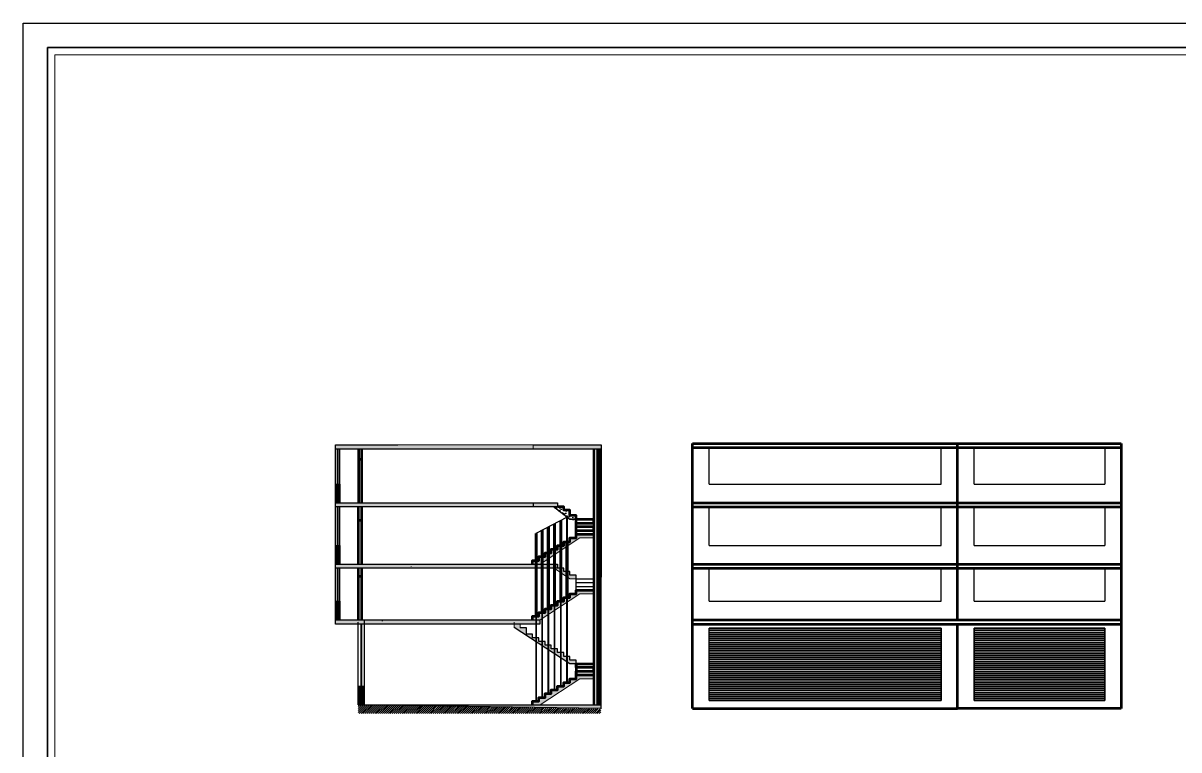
# Model space of a CAD drawing. Header units: millimetres. Extents: x 0 to 99.3, y 0 to 70.2.
# Drawn here: x 0 to 55.8, y 35.1 to 70.2 of the extents above; entities that cross this region are included whole.
import ezdxf

# ---------------------------------------------------------------- set-up
doc = ezdxf.new("R2010")
doc.units = ezdxf.units.MM
for name, color, linetype, lineweight in [('1_MARCO', 7, 'Continuous', 35), ('1_ROTULO', 102, 'Continuous', 15), ('COLUMNASSSS', 251, 'Continuous', 50), ('cotas', 142, 'Continuous', 9), ('FRENTE', 250, 'Continuous', 53), ('MEDIO', 252, 'Continuous', 35), ('mobiliario verdadero', 253, 'Continuous', 15), ('PAREDESSSS', 250, 'Continuous', 30)]:
    doc.layers.add(name, color=color, linetype=linetype, lineweight=lineweight)
for name, color, linetype in [('_AR_Membrete', 7, 'Continuous'), ('A-CASE-1', 140, 'Continuous'), ('ATRÁS', 254, 'Continuous'), ('pisos', 1, 'Continuous'), ('sombras1', 8, 'Continuous')]:
    doc.layers.add(name, color=color, linetype=linetype)
pattern_1 = [(50, (-4911.6082, -4402.86148), (0.346150871, -0.030284263), [0.036195, -0.398145]), (355, (-4911.6082, -4402.8615), (-0.0669625, 0.363008006), [0.028956, -0.31851711]), (100.4514447, (-4911.57934, -4402.864), (0.27918837, 0.332723729), [0.030761017, -0.338371465]), (46.1842, (-4911.6082, -4402.76496), (0.515050178, -0.079880423), [0.0542925, -0.5972175]), (96.635558, (-4911.56527, -4402.7716), (0.451067855, 0.470109637), [0.046141544, -0.507557656]), (351.184151, (-4911.6082, -4402.76496), (0.451067855, 0.470109637), [0.043433937, -0.47777349]), (21, (-4911.55993, -4402.7891), (0.288067343, -0.194303877), [0.036195, -0.398145]), (326, (-4911.55993, -4402.7891), (0.117423854, 0.349957136), [0.028956, -0.318516]), (71.451445, (-4911.53592, -4402.8053), (0.405491197, 0.155653261), [0.030761017, -0.338370881]), (37.5, (-4911.60819, -4402.86148), (0.0058683462, 0.1606545739), [0, -0.3146552, 0, -0.323342, 0, -0.3197225]), (7.5, (-4911.60819, -4402.86148), (0.1269573588, 0.190343092), [0, -0.1843532, 0, -0.3074162, 0, -0.1218565]), (327.5, (-4911.71581, -4402.86148), (0.2576221308, -0.0108846136), [0, -0.12065, 0, -0.376428, 0, -0.499491]), (317.5, (-4911.76407, -4402.86148), (0.281445445, 0.048310333), [0, -0.156845, 0, -0.2499868, 0, -0.354711])]

msp = doc.modelspace()

# ---------------------------------------------------------------- hatches: boundary and pattern name
at = {"true_color": 0x000000, "transparency": 33554687}
h = msp.add_hatch(dxfattribs=at)
h.set_pattern_fill('AR-CONC', color=18, scale=0.0019)
h.set_pattern_definition(pattern_1)
h.paths.add_polyline_path([(26.105, 46.699), (26.105, 46.857), (25.804, 46.857), (25.619, 46.857), (26.265, 46.365), (26.267, 46.366), (26.267, 46.363), (26.405, 46.259), (26.705, 46.259), (26.705, 46.439), (26.405, 46.439), (26.405, 46.699)])
h = msp.add_hatch(dxfattribs=at)
h.set_pattern_fill('AR-CONC', color=18, scale=0.0019)
h.set_pattern_definition(pattern_1)
h.paths.add_polyline_path([(24.305, 41.019), (24.005, 41.019), (24.005, 41.199), (23.705, 41.199), (23.705, 41.029), (24.755, 40.348), (24.755, 40.539), (24.605, 40.539), (24.605, 40.719), (24.305, 40.719)])
h.paths.add_polyline_path([(25.042, 40.359), (24.905, 40.359), (24.905, 40.539), (24.78, 40.539), (24.78, 40.332), (25.042, 40.162)])
h.paths.add_polyline_path([(25.205, 40.359), (25.067, 40.359), (25.067, 40.145), (25.342, 39.967), (25.342, 40.179), (25.205, 40.179)])
h.paths.add_polyline_path([(25.505, 40.179), (25.367, 40.179), (25.367, 39.951), (25.642, 39.773), (25.642, 39.999), (25.505, 39.999)])
h.paths.add_polyline_path([(25.942, 39.819), (25.805, 39.819), (25.805, 39.999), (25.667, 39.999), (25.667, 39.757), (25.942, 39.578)])
h.paths.add_polyline_path([(26.242, 39.639), (26.105, 39.639), (26.105, 39.819), (25.967, 39.819), (25.967, 39.562), (26.242, 39.384)])
h.paths.add_polyline_path([(26.705, 39.459), (26.405, 39.459), (26.405, 39.639), (26.267, 39.639), (26.267, 39.368), (26.405, 39.279), (26.705, 39.279)])
h.paths.add_polyline_path([(26.605, 38.559), (26.405, 38.559), (26.405, 38.379), (26.105, 38.379), (26.105, 38.199), (25.805, 38.199), (25.805, 38.019), (25.505, 38.019), (25.505, 37.839), (25.205, 37.839), (25.205, 37.659), (24.905, 37.659), (24.905, 37.479), (24.605, 37.479), (24.605, 37.299), (24.785, 37.299), (24.965, 37.299), (26.605, 38.375)])
h.paths.add_polyline_path([(27.555, 38.739), (26.705, 38.739), (26.705, 38.559), (26.605, 38.559), (26.605, 38.375), (26.885, 38.559), (27.555, 38.559)])
h.paths.add_polyline_path([(27.555, 42.839), (26.705, 42.839), (26.705, 42.659), (26.605, 42.659), (26.605, 42.475), (26.885, 42.659), (27.555, 42.659)])
h.paths.add_polyline_path([(26.605, 42.659), (26.405, 42.659), (26.405, 42.479), (26.267, 42.479), (26.267, 42.253), (26.605, 42.475)])
h.paths.add_polyline_path([(26.242, 42.479), (26.105, 42.479), (26.105, 42.299), (25.967, 42.299), (25.967, 42.056), (26.242, 42.237)])
h.paths.add_polyline_path([(25.942, 42.299), (25.805, 42.299), (25.805, 42.119), (25.667, 42.119), (25.667, 41.86), (25.942, 42.04)])
h.paths.add_polyline_path([(25.642, 42.119), (25.505, 42.119), (25.505, 41.939), (25.367, 41.939), (25.367, 41.663), (25.642, 41.843)])
h.paths.add_polyline_path([(25.342, 41.939), (25.205, 41.939), (25.205, 41.759), (25.067, 41.759), (25.067, 41.466), (25.342, 41.646)])
h.paths.add_polyline_path([(25.042, 41.759), (24.905, 41.759), (24.905, 41.579), (24.78, 41.579), (24.78, 41.399), (24.785, 41.399), (24.965, 41.399), (25.042, 41.449)])
h.paths.add_polyline_path([(24.755, 41.579), (24.605, 41.579), (24.605, 41.399), (24.755, 41.399)])
h.paths.add_polyline_path([(26.242, 43.739), (26.105, 43.739), (26.105, 43.899), (25.967, 43.899), (25.967, 43.677), (26.242, 43.489)])
h.paths.add_polyline_path([(25.942, 43.899), (25.805, 43.899), (25.805, 43.899), (25.667, 43.899), (25.667, 43.882), (25.942, 43.694)])
h.paths.add_polyline_path([(26.705, 43.559), (26.405, 43.559), (26.405, 43.739), (26.267, 43.739), (26.267, 43.472), (26.405, 43.379), (26.605, 43.379), (26.605, 43.469), (26.705, 43.469)])
h.paths.add_polyline_path([(26.705, 43.469), (26.605, 43.469), (26.605, 43.379), (26.705, 43.379)], flags=17)
h.paths.add_polyline_path([(26.605, 45.359), (26.405, 45.359), (26.405, 45.179), (26.267, 45.179), (26.267, 44.953), (26.605, 45.175)])
h.paths.add_polyline_path([(26.242, 45.179), (26.105, 45.179), (26.105, 44.999), (25.967, 44.999), (25.967, 44.756), (26.242, 44.937)])
h.paths.add_polyline_path([(25.942, 44.74), (25.942, 44.999), (25.805, 44.999), (25.805, 44.819), (25.667, 44.819), (25.667, 44.56)])
h.paths.add_polyline_path([(25.642, 44.819), (25.505, 44.819), (25.505, 44.639), (25.367, 44.639), (25.367, 44.363), (25.642, 44.543)])
h.paths.add_polyline_path([(25.342, 44.639), (25.205, 44.639), (25.205, 44.459), (25.067, 44.459), (25.067, 44.166), (25.342, 44.346)])
h.paths.add_polyline_path([(25.042, 44.459), (24.905, 44.459), (24.905, 44.279), (24.78, 44.279), (24.78, 44.099), (24.785, 44.099), (24.965, 44.099), (25.042, 44.149)])
h.paths.add_polyline_path([(24.755, 44.279), (24.605, 44.279), (24.605, 44.099), (24.755, 44.099)])
h.paths.add_polyline_path([(27.555, 45.539), (26.705, 45.539), (26.705, 45.359), (26.605, 45.359), (26.605, 45.175), (26.885, 45.359), (27.555, 45.359)])
at = {"layer": 'ATRÁS', "true_color": 0x000000, "transparency": 33554687}
h = msp.add_hatch(dxfattribs=at)
h.set_pattern_fill('ANSI32', color=18, scale=0.0052)
h.set_pattern_definition([(45, (-4832.640935, -4325.64572), (-0.03502299887, 0.03502299887), []), (45, (-4832.617586, -4325.64572), (-0.03502299887, 0.03502299887), [])])
h.paths.add_polyline_path([(15.092, 47.059), (15.292, 47.059), (15.292, 47.959), (15.092, 47.959)])
h.paths.add_polyline_path([(27.71, 37.299), (27.91, 37.299), (27.91, 49.659), (27.71, 49.659)])
at = {"layer": 'ATRÁS', "true_color": 0x636466, "transparency": 33554687}
h = msp.add_hatch(color=251, dxfattribs=at)
h.dxf.hatch_style = 1
h.paths.add_polyline_path([(27.555, 37.299), (27.705, 37.299), (27.71, 49.659), (27.56, 49.659)])
at = {"layer": 'cotas', "true_color": 0x000000, "transparency": 33554687}
h = msp.add_hatch(dxfattribs=at)
h.set_pattern_fill('AR-CONC', color=18, scale=0.0019)
h.set_pattern_definition(pattern_1)
h.paths.add_polyline_path([(24.631, 49.859), (15.09, 49.859), (15.09, 49.659), (24.631, 49.659)])
h.paths.add_polyline_path([(27.91, 49.859), (24.631, 49.859), (24.631, 49.659), (27.91, 49.659)])
h.paths.add_polyline_path([(27.905, 37.299), (16.485, 37.299), (16.485, 37.294), (27.905, 37.124)])
h = msp.add_hatch(dxfattribs=at)
h.set_pattern_fill('ANSI32', color=18, scale=0.0065)
h.set_pattern_definition([(45, (-4911.60819, -4402.86148), (-0.0437787486, 0.0437787486), []), (45, (-4911.579004, -4402.86148), (-0.0437787486, 0.0437787486), [])])
h.paths.add_polyline_path([(16.485, 38.199), (16.185, 38.199), (16.185, 37.299), (16.485, 37.299)])
h.paths.add_polyline_path([(15.287, 42.299), (15.087, 42.299), (15.087, 41.499), (15.087, 41.399), (15.287, 41.399)])
h.paths.add_polyline_path([(15.087, 44.099), (15.287, 44.099), (15.287, 44.999), (15.087, 44.999)])
at = {"layer": 'cotas', "true_color": 0x939598, "transparency": 33554687}
h = msp.add_hatch(dxfattribs=at)
h.set_pattern_fill('ANSI31', color=252, scale=0.021)
h.set_pattern_definition([(45, (-4673.87947, -4323.9558), (-0.04714634464, 0.04714634464), [])])
h.paths.add_polyline_path([(27.904, 37.094), (20.192, 37.239), (20.104, 37.24), (20.104, 37.276), (16.184, 37.263), (16.185, 36.876), (27.905, 36.876)])
at = {"layer": 'pisos', "true_color": 0x000000, "transparency": 33554687}
h = msp.add_hatch(dxfattribs=at)
h.set_pattern_fill('AR-CONC', color=18, scale=0.00089)
h.set_pattern_definition([(50, (-4676.7255, -4327.70715), (0.1621443554, -0.014185786), [0.0169545, -0.1864995]), (355, (-4676.7255, -4327.70715), (-0.031366645, 0.1700405923), [0.0135636, -0.14920012]), (100.4514447, (-4676.71198, -4327.70833), (0.13077771, 0.1558547992), [0.014409108, -0.1585003177]), (46.1842, (-4676.7255, -4327.66194), (0.2412603464, -0.037417672), [0.02543175, -0.27974925]), (96.6355576, (-4676.7054, -4327.66506), (0.211289679, 0.220209251), [0.021613671, -0.237750691]), (351.184151, (-4676.7255, -4327.66194), (0.211289679, 0.220209251), [0.020345371, -0.223799161]), (21, (-4676.70289, -4327.67324), (0.1349368082, -0.0910160264), [0.0169545, -0.1864995]), (326, (-4676.70289, -4327.67324), (0.0550038052, 0.16392729), [0.0135636, -0.1491996]), (71.451445, (-4676.69164, -4327.68083), (0.189940613, 0.0729112643), [0.014409108, -0.1585000445]), (37.5, (-4676.725494, -4327.70715), (0.0027488569, 0.0752539846), [0, -0.14739112, 0, -0.1514602, 0, -0.14976475]), (7.5, (-4676.72549, -4327.70715), (0.0594694996, 0.0891607116), [0, -0.08635492, 0, -0.14400022, 0, -0.05708015]), (327.5, (-4676.775905, -4327.70715), (0.1206756297, -0.00509858215), [0, -0.056515, 0, -0.1763268, 0, -0.2339721]), (317.5, (-4676.79851, -4327.70715), (0.1318349714, 0.022629577), [0, -0.0734695, 0, -0.11709908, 0, -0.1661541])])
h.paths.add_polyline_path([(15.092, 47.059), (15.092, 46.859), (25.805, 46.859), (25.805, 47.059)])
h = msp.add_hatch(dxfattribs=at)
h.set_pattern_fill('AR-CONC', color=18, scale=0.00089)
h.set_pattern_definition([(50, (-4676.7305, -4330.66715), (0.1621443554, -0.014185786), [0.0169545, -0.1864995]), (355, (-4676.7305, -4330.66715), (-0.031366645, 0.1700405923), [0.0135636, -0.14920012]), (100.4514447, (-4676.71698, -4330.66833), (0.13077771, 0.1558547992), [0.014409108, -0.1585003177]), (46.1842, (-4676.7305, -4330.62194), (0.2412603464, -0.037417672), [0.02543175, -0.27974925]), (96.6355576, (-4676.7104, -4330.62506), (0.211289679, 0.220209251), [0.021613671, -0.237750691]), (351.184151, (-4676.7305, -4330.62194), (0.211289679, 0.220209251), [0.020345371, -0.223799161]), (21, (-4676.70789, -4330.63324), (0.1349368082, -0.0910160264), [0.0169545, -0.1864995]), (326, (-4676.70789, -4330.63324), (0.0550038052, 0.16392729), [0.0135636, -0.1491996]), (71.451445, (-4676.69664, -4330.64083), (0.189940613, 0.0729112643), [0.014409108, -0.1585000445]), (37.5, (-4676.730494, -4330.66715), (0.0027488569, 0.0752539846), [0, -0.14739112, 0, -0.1514602, 0, -0.14976475]), (7.5, (-4676.73049, -4330.66715), (0.0594694996, 0.0891607116), [0, -0.08635492, 0, -0.14400022, 0, -0.05708015]), (327.5, (-4676.780905, -4330.66715), (0.1206756297, -0.00509858215), [0, -0.056515, 0, -0.1763268, 0, -0.2339721]), (317.5, (-4676.80351, -4330.66715), (0.1318349714, 0.022629577), [0, -0.0734695, 0, -0.11709908, 0, -0.1661541])])
h.paths.add_polyline_path([(15.087, 44.099), (15.087, 43.899), (25.805, 43.899), (25.805, 44.099)])
h = msp.add_hatch(dxfattribs=at)
h.set_pattern_fill('AR-CONC', color=18, scale=0.00089)
h.set_pattern_definition([(50, (-4676.7305, -4333.36715), (0.1621443554, -0.014185786), [0.0169545, -0.1864995]), (355, (-4676.7305, -4333.36715), (-0.031366645, 0.1700405923), [0.0135636, -0.14920012]), (100.4514447, (-4676.71698, -4333.36833), (0.13077771, 0.1558547992), [0.014409108, -0.1585003177]), (46.1842, (-4676.7305, -4333.32194), (0.2412603464, -0.037417672), [0.02543175, -0.27974925]), (96.6355576, (-4676.7104, -4333.32506), (0.211289679, 0.220209251), [0.021613671, -0.237750691]), (351.184151, (-4676.7305, -4333.32194), (0.211289679, 0.220209251), [0.020345371, -0.223799161]), (21, (-4676.70789, -4333.33324), (0.1349368082, -0.0910160264), [0.0169545, -0.1864995]), (326, (-4676.70789, -4333.33324), (0.0550038052, 0.16392729), [0.0135636, -0.1491996]), (71.451445, (-4676.69664, -4333.34083), (0.189940613, 0.0729112643), [0.014409108, -0.1585000445]), (37.5, (-4676.730494, -4333.36715), (0.0027488569, 0.0752539846), [0, -0.14739112, 0, -0.1514602, 0, -0.14976475]), (7.5, (-4676.73049, -4333.36715), (0.0594694996, 0.0891607116), [0, -0.08635492, 0, -0.14400022, 0, -0.05708015]), (327.5, (-4676.780905, -4333.36715), (0.1206756297, -0.00509858215), [0, -0.056515, 0, -0.1763268, 0, -0.2339721]), (317.5, (-4676.80351, -4333.36715), (0.1318349714, 0.022629577), [0, -0.0734695, 0, -0.11709908, 0, -0.1661541])])
h.paths.add_polyline_path([(15.087, 41.399), (15.087, 41.199), (24.954, 41.199), (24.954, 41.399)])

# ---------------------------------------------------------------- linework, layer by layer
msp.add_line((33.127, 37.499), (33.127, 40.999))
at = {"layer": '1_MARCO', "color": 7}
msp.add_lwpolyline([(1.182, 1.182), (87.504, 1.182), (87.504, 69.057), (1.182, 69.057)], close=True, dxfattribs=at)
at = {"layer": '1_ROTULO', "color": 7}
msp.add_lwpolyline([(1.539, 1.539), (87.147, 1.539), (87.147, 68.7), (1.539, 68.7)], close=True, dxfattribs=at)
at = {"layer": '_AR_Membrete'}
msp.add_lwpolyline([(0, 70.239), (99.329, 70.239), (99.329, 0), (0, 0)], close=True, dxfattribs=at)
at = {"layer": 'A-CASE-1'}
for points in [[(26.705, 46.439), (26.705, 46.259), (26.405, 46.259), (25.619, 46.857)], [(26.705, 39.279), (26.405, 39.279), (23.705, 41.029)]]:
    msp.add_lwpolyline(points, dxfattribs=at)
at = {"layer": 'ATRÁS'}
for points in [[(27.91, 49.799), (27.915, 49.799)], [(16.19, 47.098), (16.19, 47.09)], [(27.905, 45.399), (27.91, 45.399)], [(16.185, 44.243), (16.185, 44.234)], [(27.905, 42.699), (27.91, 42.699)], [(16.185, 41.343), (16.185, 41.334)], [(17.335, 41.361), (17.335, 41.345)], [(24.755, 41.579), (24.78, 41.579)]]:
    msp.add_lwpolyline(points, dxfattribs=at)
at = {"layer": 'COLUMNASSSS'}
for points in [[(27.555, 46.699), (27.56, 49.659)], [(27.555, 44.099), (27.555, 46.699)], [(27.555, 41.399), (27.555, 44.099)], [(27.555, 37.299), (27.555, 41.399)]]:
    msp.add_lwpolyline(points, dxfattribs=at)
at = {"layer": 'cotas'}
for points in [[(15.09, 49.859), (24.631, 49.859), (24.631, 49.659)], [(24.631, 49.659), (24.631, 49.859)], [(24.605, 44.099), (24.785, 44.099), (24.965, 44.099), (26.885, 45.359)], [(27.555, 45.539), (27.555, 45.359), (26.885, 45.359), (26.885, 45.359), (26.885, 45.359), (26.885, 45.359)], [(26.705, 43.559), (26.705, 43.379), (26.405, 43.379), (25.642, 43.899)], [(24.605, 41.399), (24.785, 41.399), (24.965, 41.399), (26.885, 42.659)], [(27.555, 42.839), (27.555, 42.659), (26.885, 42.659), (26.885, 42.659), (26.885, 42.659), (26.885, 42.659)], [(23.705, 41.299), (23.705, 41.119)], [(23.705, 41.209), (23.705, 41.029)], [(24.005, 41.019), (24.005, 41.199), (23.705, 41.199)], [(24.605, 37.299), (24.785, 37.299), (24.965, 37.299), (26.885, 38.559)], [(27.555, 38.739), (27.555, 38.559), (26.885, 38.559), (26.885, 38.559), (26.885, 38.559), (26.885, 38.559)], [(16.185, 37.299), (16.185, 38.199), (16.485, 38.199)]]:
    msp.add_lwpolyline(points, dxfattribs=at)
at = {"layer": 'FRENTE'}
for p, q in [((32.327, 37.124), (32.327, 49.924)), ((32.327, 49.924), (53.027, 49.924)), ((32.327, 49.724), (53.027, 49.724)), ((45.127, 46.859), (45.127, 49.924)), ((53.027, 49.924), (53.027, 37.124)), ((32.327, 47.059), (53.027, 47.059)), ((32.327, 46.859), (53.027, 46.859)), ((45.127, 44.099), (45.127, 46.859)), ((32.327, 44.099), (53.027, 44.099)), ((45.127, 41.399), (45.127, 44.099)), ((32.327, 43.899), (53.027, 43.899)), ((32.327, 41.399), (53.027, 41.399)), ((32.327, 41.199), (45.127, 41.199)), ((45.127, 37.124), (45.127, 41.199)), ((45.127, 41.199), (53.027, 41.199)), ((32.327, 37.124), (45.127, 37.124)), ((53.027, 37.124), (45.127, 37.124))]:
    msp.add_line(p, q, dxfattribs=at)
for points in [[(16.34, 49.659), (16.34, 49.159), (16.19, 49.159)], [(16.19, 49.659), (16.19, 47.059)], [(16.34, 49.659), (16.34, 47.059)], [(16.335, 46.859), (16.335, 46.199), (16.185, 46.199)], [(16.185, 46.859), (16.185, 44.099)], [(16.335, 46.859), (16.335, 44.099)], [(26.705, 45.719), (26.705, 46.259), (26.705, 46.439), (26.405, 46.439), (26.405, 46.699), (26.105, 46.699), (26.105, 46.857), (25.804, 46.857)], [(25.342, 45.878), (25.342, 44.639)], [(25.367, 45.892), (25.367, 44.639)], [(25.642, 46.037), (25.642, 44.819)], [(25.667, 46.05), (25.667, 44.819)], [(25.942, 46.195), (25.942, 44.999)], [(25.967, 46.208), (25.967, 44.999)], [(27.555, 46.079), (27.555, 46.259), (26.705, 46.259)], [(26.705, 45.719), (26.705, 46.259)], [(26.705, 45.539), (26.705, 45.719), (27.555, 45.719), (27.555, 45.899), (26.705, 45.899), (26.705, 46.079), (27.563, 46.079)], [(24.605, 44.099), (24.605, 44.279), (24.905, 44.279), (24.905, 44.459), (25.205, 44.459), (25.205, 44.639), (25.505, 44.639), (25.505, 44.819), (25.805, 44.819), (25.805, 44.999), (26.105, 44.999), (26.105, 45.179), (26.405, 45.179), (26.405, 45.359), (26.705, 45.359), (26.705, 45.539), (27.555, 45.539)], [(24.755, 45.569), (24.755, 44.279)], [(24.78, 45.582), (24.78, 44.279)], [(25.042, 45.72), (25.042, 44.459)], [(25.067, 45.733), (25.067, 44.459)], [(25.067, 44.805), (25.067, 41.759)], [(25.642, 44.819), (25.642, 42.119)], [(25.667, 44.819), (25.667, 42.119)], [(25.942, 44.999), (25.942, 42.299)], [(25.967, 45.008), (25.967, 42.299)], [(26.242, 45.179), (26.242, 42.479)], [(26.267, 45.179), (26.267, 42.479)], [(24.755, 44.279), (24.755, 41.579)], [(24.78, 44.279), (24.78, 41.579)], [(25.042, 44.472), (25.042, 41.759)], [(25.342, 44.639), (25.342, 41.939)], [(25.367, 44.639), (25.367, 41.939)], [(16.185, 43.899), (16.185, 41.399)], [(16.335, 43.888), (16.335, 43.499), (16.185, 43.499)], [(16.335, 43.899), (16.335, 41.399)], [(24.605, 41.399), (24.605, 41.579), (24.905, 41.579), (24.905, 41.759), (25.205, 41.759), (25.205, 41.939), (25.505, 41.939), (25.505, 42.119), (25.805, 42.119), (25.805, 42.299), (26.105, 42.299), (26.105, 42.479), (26.405, 42.479), (26.405, 42.659), (26.705, 42.659), (26.705, 42.839), (27.555, 42.839)], [(26.705, 39.279), (26.705, 38.739), (27.005, 38.739)], [(26.705, 38.739), (26.705, 38.919), (27.555, 38.919), (27.555, 39.099), (26.705, 39.099), (26.705, 39.279), (27.563, 39.279)], [(24.605, 37.299), (24.605, 37.479), (24.905, 37.479), (24.905, 37.659), (25.205, 37.659), (25.205, 37.839), (25.505, 37.839), (25.505, 38.019), (25.805, 38.019), (25.805, 38.199), (26.105, 38.199), (26.105, 38.379), (26.405, 38.379), (26.405, 38.559), (26.705, 38.559), (26.705, 38.739), (27.555, 38.739)]]:
    msp.add_lwpolyline(points, dxfattribs=at)
at = {"layer": 'MEDIO'}
for p, q in [((33.127, 40.999), (44.327, 40.999)), ((33.127, 40.899), (44.327, 40.899)), ((33.127, 40.799), (44.327, 40.799)), ((44.327, 37.499), (44.327, 40.999)), ((45.927, 37.499), (45.927, 40.999)), ((45.927, 40.999), (52.227, 40.999)), ((45.927, 40.899), (52.227, 40.899)), ((45.927, 40.799), (52.227, 40.799)), ((52.227, 40.999), (52.227, 37.499)), ((33.127, 40.699), (44.327, 40.699)), ((33.127, 40.599), (44.327, 40.599)), ((33.127, 40.499), (44.327, 40.499)), ((33.127, 40.399), (44.327, 40.399)), ((33.127, 40.299), (44.327, 40.299)), ((33.127, 40.199), (44.327, 40.199)), ((45.927, 40.699), (52.227, 40.699)), ((45.927, 40.599), (52.227, 40.599)), ((45.927, 40.499), (52.227, 40.499)), ((45.927, 40.399), (52.227, 40.399)), ((45.927, 40.299), (52.227, 40.299)), ((45.927, 40.199), (52.227, 40.199)), ((33.127, 40.099), (44.327, 40.099)), ((33.127, 39.999), (44.327, 39.999)), ((33.127, 39.899), (44.327, 39.899)), ((33.127, 39.799), (44.327, 39.799)), ((33.127, 39.699), (44.327, 39.699)), ((45.927, 40.099), (52.227, 40.099)), ((45.927, 39.999), (52.227, 39.999)), ((45.927, 39.899), (52.227, 39.899)), ((45.927, 39.799), (52.227, 39.799)), ((45.927, 39.699), (52.227, 39.699)), ((33.127, 39.599), (44.327, 39.599)), ((33.127, 39.499), (44.327, 39.499)), ((33.127, 39.399), (44.327, 39.399)), ((33.127, 39.299), (44.327, 39.299)), ((33.127, 39.199), (44.327, 39.199)), ((33.127, 39.099), (44.327, 39.099)), ((45.927, 39.599), (52.227, 39.599)), ((45.927, 39.499), (52.227, 39.499)), ((45.927, 39.399), (52.227, 39.399)), ((45.927, 39.299), (52.227, 39.299)), ((45.927, 39.199), (52.227, 39.199)), ((45.927, 39.099), (52.227, 39.099)), ((33.127, 38.999), (44.327, 38.999)), ((33.127, 38.899), (44.327, 38.899)), ((33.127, 38.799), (44.327, 38.799)), ((33.127, 38.699), (44.327, 38.699)), ((33.127, 38.599), (44.327, 38.599)), ((45.927, 38.999), (52.227, 38.999)), ((45.927, 38.899), (52.227, 38.899)), ((45.927, 38.799), (52.227, 38.799)), ((45.927, 38.699), (52.227, 38.699)), ((45.927, 38.599), (52.227, 38.599)), ((33.127, 38.499), (44.327, 38.499)), ((33.127, 38.399), (44.327, 38.399)), ((33.127, 38.299), (44.327, 38.299)), ((33.127, 38.199), (44.327, 38.199)), ((33.127, 38.099), (44.327, 38.099)), ((33.127, 37.999), (44.327, 37.999)), ((45.927, 38.499), (52.227, 38.499)), ((45.927, 38.399), (52.227, 38.399)), ((45.927, 38.299), (52.227, 38.299)), ((45.927, 38.199), (52.227, 38.199)), ((45.927, 38.099), (52.227, 38.099)), ((45.927, 37.999), (52.227, 37.999)), ((33.127, 37.899), (44.327, 37.899)), ((33.127, 37.799), (44.327, 37.799)), ((33.127, 37.699), (44.327, 37.699)), ((33.127, 37.599), (44.327, 37.599)), ((33.127, 37.499), (44.327, 37.499)), ((45.927, 37.899), (52.227, 37.899)), ((45.927, 37.799), (52.227, 37.799)), ((45.927, 37.699), (52.227, 37.699)), ((45.927, 37.599), (52.227, 37.599)), ((45.927, 37.499), (52.227, 37.499))]:
    msp.add_line(p, q, dxfattribs=at)
at = {"layer": 'mobiliario verdadero'}
for points in [[(15.166, 47.959), (15.166, 49.659), (15.217, 49.659), (15.217, 47.959), (15.166, 47.959)], [(15.161, 44.999), (15.161, 46.859), (15.212, 46.859), (15.212, 44.999), (15.161, 44.999)], [(15.161, 42.299), (15.161, 43.899), (15.212, 43.899), (15.212, 42.299), (15.161, 42.299)], [(18.743, 43.979), (18.743, 43.999)], [(16.309, 38.199), (16.309, 41.199), (16.36, 41.199), (16.36, 38.199), (16.309, 38.199)]]:
    msp.add_lwpolyline(points, dxfattribs=at)
at = {"layer": 'PAREDESSSS'}
for p, q in [((27.915, 49.799), (27.905, 37.099)), ((27.705, 49.659), (27.705, 37.299)), ((26.267, 46.366), (24.755, 45.569))]:
    msp.add_line(p, q, dxfattribs=at)
for points in [[(15.092, 47.959), (15.092, 49.659)], [(15.292, 47.959), (15.292, 49.659)], [(15.092, 47.059), (15.092, 47.959), (15.292, 47.959)], [(15.087, 44.999), (15.085, 46.859)], [(15.287, 44.999), (15.287, 46.859)], [(26.105, 46.699), (26.105, 46.699), (26.405, 46.699), (26.405, 46.439), (26.605, 46.439)], [(26.242, 46.353), (26.242, 45.179)], [(26.267, 46.366), (26.267, 45.179)], [(15.087, 44.099), (15.087, 44.999), (15.287, 44.999)], [(15.087, 42.299), (15.087, 44.099)], [(26.705, 43.019), (26.705, 43.379), (26.705, 43.559), (26.405, 43.559), (26.405, 43.739), (26.105, 43.739), (26.105, 43.899), (25.805, 43.899), (25.805, 44.099), (25.805, 44.099)], [(15.287, 42.299), (15.287, 43.899)], [(26.705, 42.839), (26.705, 43.019), (27.555, 43.019), (27.555, 43.199), (26.705, 43.199), (26.705, 43.379), (27.563, 43.379)], [(26.242, 42.479), (26.242, 38.379)], [(26.267, 42.479), (26.267, 38.379)], [(15.087, 41.499), (15.087, 42.299), (15.287, 42.299)], [(24.755, 42.248), (24.755, 37.479)], [(25.342, 41.939), (25.342, 37.839)], [(25.367, 41.939), (25.367, 37.839)], [(25.642, 42.119), (25.642, 38.019)], [(25.667, 42.119), (25.667, 38.019)], [(25.942, 42.299), (25.942, 38.199)], [(25.967, 42.299), (25.967, 38.199)], [(16.485, 37.294), (16.485, 41.349)], [(24.78, 41.579), (24.78, 37.479)], [(25.042, 41.759), (25.042, 37.659)], [(25.067, 41.759), (25.067, 37.659)], [(16.185, 37.299), (16.185, 41.299)], [(26.705, 39.279), (26.705, 39.459), (26.405, 39.459), (26.405, 39.639), (26.105, 39.639), (26.105, 39.819), (25.805, 39.819), (25.805, 39.999), (25.505, 39.999), (25.505, 40.179), (25.205, 40.179), (25.205, 40.359), (24.905, 40.359), (24.905, 40.539), (24.605, 40.539), (24.605, 40.719), (24.305, 40.719), (24.305, 41.019), (24.005, 41.019), (24.005, 41.019)], [(26.705, 38.919), (26.705, 39.459)]]:
    msp.add_lwpolyline(points, dxfattribs=at)
at = {"layer": 'PAREDESSSS', "color": 18, "true_color": 0x000000}
for points in [[(15.292, 47.059), (15.092, 47.059), (15.092, 47.959), (15.292, 47.959)], [(15.287, 44.099), (15.087, 44.099), (15.087, 44.999), (15.287, 44.999)], [(15.287, 41.399), (15.087, 41.399), (15.087, 42.299), (15.287, 42.299)]]:
    msp.add_lwpolyline(points, close=True, dxfattribs=at)
at = {"layer": 'pisos', "color": 18, "true_color": 0x000000}
for points in [[(24.631, 49.659), (15.09, 49.659), (15.09, 49.859), (18.09, 49.859)], [(24.631, 49.859), (27.91, 49.859), (27.91, 49.659), (24.631, 49.659)]]:
    msp.add_lwpolyline(points, dxfattribs=at)
for points in [[(15.085, 47.059), (24.631, 47.059), (24.631, 46.859), (15.085, 46.859)], [(15.092, 47.059), (25.805, 47.059), (25.805, 46.859), (15.092, 46.859)], [(15.087, 44.099), (25.805, 44.099), (25.805, 43.899), (15.087, 43.899)], [(15.087, 41.399), (24.954, 41.399), (24.954, 41.199), (15.087, 41.199)]]:
    msp.add_lwpolyline(points, close=True, dxfattribs=at)
at = {"layer": 'pisos'}
msp.add_lwpolyline([(16.185, 37.299), (27.905, 37.299), (27.905, 37.124), (16.185, 37.299)], dxfattribs=at)
at = {"layer": 'sombras1'}
for p, q in [((33.127, 47.959), (33.127, 49.724)), ((44.327, 47.959), (44.327, 49.724)), ((45.927, 47.959), (45.927, 49.724)), ((52.227, 49.724), (52.227, 47.959)), ((33.127, 47.959), (44.327, 47.959)), ((45.927, 47.959), (52.227, 47.959)), ((33.127, 44.999), (33.127, 46.859)), ((44.327, 44.999), (44.327, 46.859)), ((45.927, 44.999), (45.927, 46.859)), ((52.227, 46.859), (52.227, 44.999)), ((33.127, 44.999), (44.327, 44.999)), ((45.927, 44.999), (52.227, 44.999)), ((33.127, 42.299), (33.127, 43.899)), ((44.327, 42.299), (44.327, 43.899)), ((45.927, 42.299), (45.927, 43.899)), ((52.227, 43.899), (52.227, 42.299)), ((33.127, 42.299), (44.327, 42.299)), ((45.927, 42.299), (52.227, 42.299))]:
    msp.add_line(p, q, dxfattribs=at)

doc.saveas('drawing.dxf')
